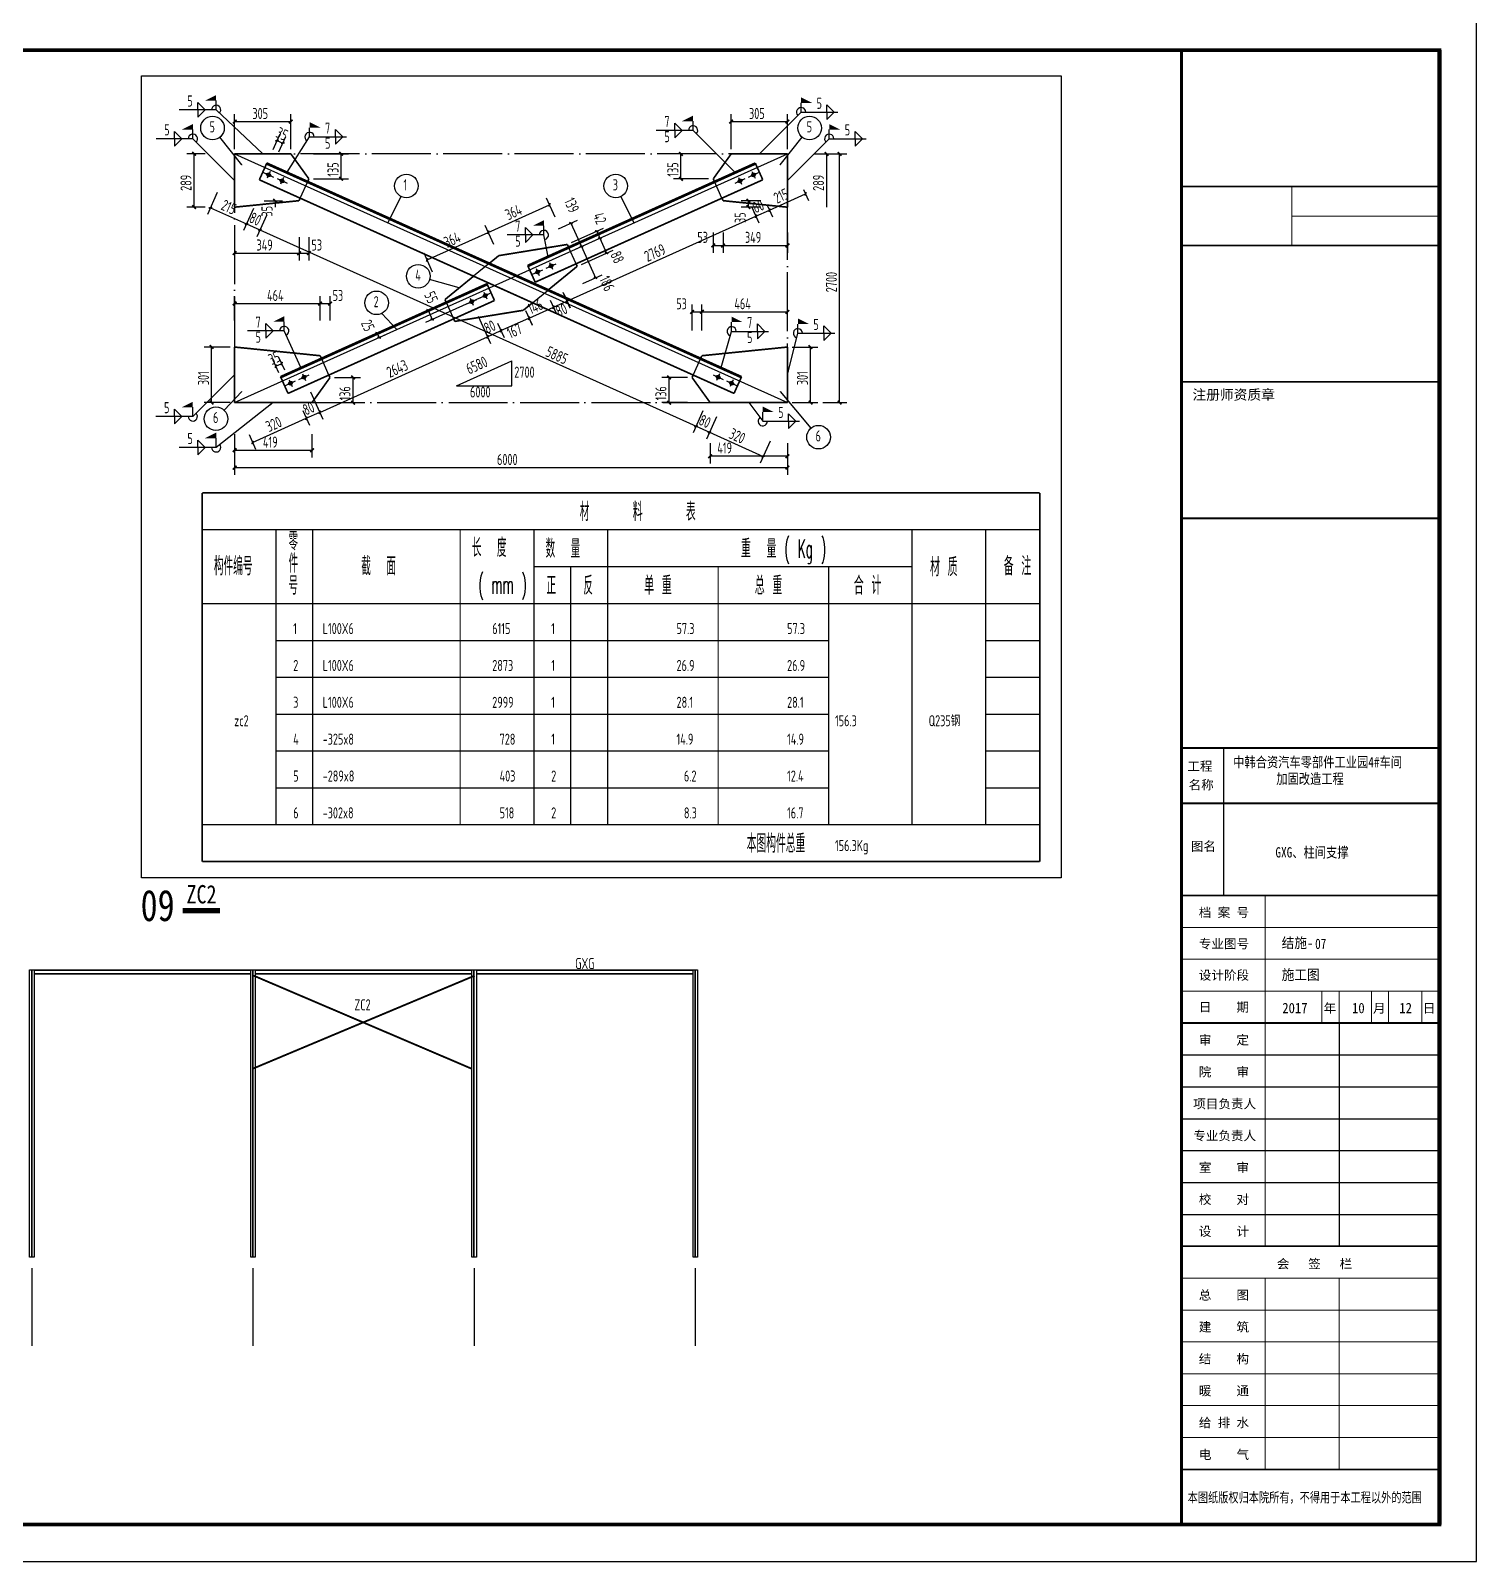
# Model space of a CAD drawing. Extents: x 10220221 to 10320221, y -710711 to -416711.
# Drawn here: x 10280995 to 10320221, y -710711 to -669181 of the extents above; entities that cross this region are included whole.
import ezdxf
from ezdxf.lldxf.tags import DXFTag

# ---------------------------------------------------------------- set-up
doc = ezdxf.new("R2010")
doc.units = 0
doc.header["$LTSCALE"] = 1000
doc.header["$MEASUREMENT"] = 0
for name, pattern in [('2', [5, 1.5, -1, 1.5, -1]), ('34', [0]), ('DOTE', [2.42, 2, -0.2, 0.02, -0.2])]:
    doc.linetypes.add(name, pattern=pattern)
doc.layers.get('0').update_dxf_attribs({"color": 2})
for name, color, linetype in [('10', 253, 'Continuous'), ('180', 253, '2'), ('25', 253, 'Continuous'), ('26', 253, 'Continuous'), ('_0', 7, 'Continuous'), ('AXIS', 3, 'Continuous'), ('C_P_XF_', 4, 'Continuous'), ('DIM_SYMB', 3, 'Continuous'), ('DOTE', 1, 'DOTE'), ('PUB_DIM', 3, 'Continuous'), ('PUB_TEXT', 7, 'Continuous'), ('PUB_TITLE', 4, 'Continuous'), ('尺寸标注', 253, 'Continuous'), ('层1004', 253, 'Continuous'), ('焊缝标注', 253, 'Continuous'), ('编号标注', 253, 'Continuous'), ('附图框', 251, 'Continuous')]:
    doc.layers.add(name, color=color, linetype=linetype)
doc.layers.add('图签', color=130, linetype='Continuous', lineweight=20)
doc.styles.add('BIANHAO', font='SIMHEI.TTF', dxfattribs={"width": 0.8})
doc.styles.add('HZ', font='txt', dxfattribs={"width": 0.7, "height": 5, "bigfont": 'STF:宋体'})
doc.styles.add('TSSD', font='tssdeng.shx', dxfattribs={"width": 0.7, "height": 300, "bigfont": 'tssdchn.shx'})
doc.styles.add('TUMING', font='SimSun.ttf', dxfattribs={"width": 0.8, "height": 500})
doc.styles.add('图签字', font='SimSun.ttf', dxfattribs={"height": 250})
tags = doc.linetypes.add('DASH', pattern=[0.35, 0.25, -0.1]).pattern_tags.tags
tags[6:7] = [DXFTag(74, 4), DXFTag(75, 0), DXFTag(340, '0'), DXFTag(46, 1.0), DXFTag(50, 0.0), DXFTag(44, 0.0), DXFTag(45, 0.0)]
tags[4:5] = [DXFTag(74, 4), DXFTag(75, 0), DXFTag(340, '0'), DXFTag(46, 1.0), DXFTag(50, 0.0), DXFTag(44, 0.0), DXFTag(45, 0.0)]

# ---------------------------------------------------------------- blocks, each defined once
blk = doc.blocks.new('$titleblk$00000195')
at = {"color": 4}
for p, q in [((-58.64, 210.65), (-58.64, 170.65)), ((-27.25, 136.05), (-27.25, 75.5)), ((-70, 127.4), (0, 127.4)), ((-70, 118.75), (0, 118.75)), ((-70, 110.1), (0, 110.1)), ((-70, 101.45), (0, 101.45)), ((-70, 92.8), (0, 92.8)), ((-70, 84.15), (0, 84.15))]:
    blk.add_line(p, q, dxfattribs=at)
at = {"color": 4, "const_width": 0.5}
blk.add_lwpolyline([(0, 310), (-70, 310)], dxfattribs=at)
at = {"layer": '图签', "color": 4}
for p, q in [((-40.03, 363), (-40.03, 347)), ((0, 355), (-40.03, 355)), ((-70, 162), (0, 162)), ((0, 153.35), (-70, 153.35)), ((-70, 144.7), (0, 144.7)), ((-52.32, 144.7), (-4.76, 144.7)), ((-47.32, 136.05), (-47.32, 144.7)), ((-31.92, 144.7), (-31.92, 136.05)), ((-27.25, 144.7), (-27.25, 136.05)), ((-18.46, 144.7), (-18.46, 136.05)), ((-13.8, 144.7), (-13.8, 136.05)), ((-4.76, 144.7), (-4.76, 136.05)), ((-4.76, 144.7), (-4.76, 136.05)), ((-47.32, 75.5), (-47.32, 136.05)), ((-4.76, 136.05), (-30.73, 136.05)), ((-27.25, 136.05), (-27.25, 75.5)), ((-70, 75.5), (0, 75.5)), ((-30.73, 75.5), (-52.32, 75.5)), ((-70, 66.85), (0, 66.85)), ((-47.32, 14.95), (-47.32, 66.85)), ((-47.32, 66.85), (-30.73, 66.85)), ((-27.25, 66.85), (-27.25, 14.95)), ((-27.25, 66.85), (-27.25, 14.95)), ((-70, 58.2), (0, 58.2)), ((-70, 49.55), (0, 49.55)), ((-70, 40.9), (0, 40.9)), ((-70, 32.25), (0, 32.25)), ((-70, 23.6), (0, 23.6)), ((-30.73, 14.95), (-47.32, 14.95))]:
    blk.add_line(p, q, dxfattribs=at)
at = {"layer": '图签'}
blk.add_line((-47.32, 136.05), (-47.32, 170.65), dxfattribs=at)
at = {"layer": '图签', "color": 4, "const_width": 0.8}
blk.add_lwpolyline([(-70, 400), (0, 400), (0, 0), (-70, 0), (-70, 400)], close=True, dxfattribs=at)
at = {"layer": '图签', "color": 4}
for points, const_width in [([(0, 0), (0, 400)], 1.2), ([(0, 363), (-70, 363)], 0.5), ([(0, 347), (-70, 347)], 0.5), ([(0, 273), (-70, 273)], 0.5), ([(0, 210.65), (-70, 210.65)], 0.5), ([(0, 195.65), (-70, 195.65)], 0.5), ([(0, 170.65), (-70, 170.65)], 0.5), ([(0, 136.05), (-70, 136.05)], 0.5), ([(-70, 75.5), (0, 75.5)], 0.5), ([(-70, 75.5), (0, 75.5)], 0.5), ([(-70, 14.95), (0, 14.95)], 0.5)]:
    blk.add_lwpolyline(points, dxfattribs=dict(at, const_width=const_width))
at = {"linetype": 'Continuous', "style": '图签字'}
for s, height, p in [('注册师资质章', 2.734, (-67.04, 305.16)), ('工程', 2.5, (-68.41, 204.48)), ('名称', 2.5, (-68.08, 199.42)), ('图名', 2.5, (-67.46, 182.77)), ('档 案 号', 2.5, (-65.31, 164.8)), ('专业图号', 2.5, (-65.31, 156.31)), ('设计阶段', 2.5, (-65.31, 147.8)), ('日    期', 2.5, (-65.31, 139.15)), ('年', 2.5, (-31.46, 138.84)), ('月', 2.5, (-18.05, 138.84)), ('日', 2.5, (-4.55, 138.84)), ('审    定', 2.5, (-65.31, 130.2)), ('院    审', 2.5, (-65.31, 121.55)), ('项目负责人', 2.5, (-66.82, 112.9)), ('专业负责人', 2.5, (-66.82, 104.25)), ('室    审', 2.5, (-65.31, 95.6)), ('校    对', 2.5, (-65.31, 86.95)), ('设    计', 2.5, (-65.31, 78.3)), ('会   签   栏', 2.5, (-44.14, 69.49)), ('总    图', 2.5, (-65.31, 61)), ('建    筑', 2.5, (-65.31, 52.35)), ('结    构', 2.5, (-65.31, 43.7)), ('暖    通', 2.5, (-65.31, 35.05)), ('给 排 水', 2.5, (-65.31, 26.4)), ('电    气', 2.5, (-65.29, 17.75))]:
    blk.add_text(s, height=height, dxfattribs=at).set_placement(p)
at = {"color": 1, "linetype": 'Continuous', "style": '图签字', "width": 0.75}
blk.add_text('本图纸版权归本院所有，不得用于本工程以外的范围', height=2.7, dxfattribs=at).set_placement((-68.33, 6.02))
at = {"layer": 'PUB_DIM', "color": 1, "linetype": 'ByBlock', "style": '图签字'}
for s, width, p in [('中韩合资汽车零部件工业园4#车间', 0.8, (-55.99, 205.44)), ('加固改造工程', 0.8, (-44.3, 200.92)), ('2017', 0.9, (-42.66, 138.73)), ('10', 0.9, (-23.74, 138.73)), ('12', 0.9, (-10.91, 138.73))]:
    blk.add_text(s, height=2.8, dxfattribs=dict(at, width=width)).set_placement(p)
at = {"layer": 'PUB_DIM', "linetype": 'ByBlock', "style": '图签字', "width": 0.9}
for s, p in [('结施-', (-42.83, 156.41)), ('施工图', (-42.83, 147.76))]:
    blk.add_text(s, height=2.8, dxfattribs=at).set_placement(p)

msp = doc.modelspace()

# ---------------------------------------------------------------- linework, layer by layer
at = {"color": 3, "linetype": 'ByBlock', "ltscale": 0.01, "const_width": 50}
for points in [[(10287029, -697342), (10293045, -694819)], [(10292967, -697347), (10287045, -694819)]]:
    msp.add_lwpolyline(points, dxfattribs=at)
at = {"layer": '10', "color": 253, "linetype": 'ByBlock'}
for p, q in [((10287316, -673033), (10287589, -673156)), ((10287494, -673003), (10287412, -673185)), ((10287681, -673197), (10287954, -673320)), ((10287858, -673167), (10287776, -673350)), ((10300107, -673320), (10300380, -673197)), ((10300202, -673167), (10300284, -673350)), ((10300471, -673156), (10300745, -673033)), ((10300567, -673003), (10300649, -673185)), ((10294616, -675791), (10294889, -675668)), ((10294711, -675638), (10294793, -675821)), ((10294980, -675627), (10295254, -675504)), ((10295076, -675474), (10295158, -675656)), ((10292827, -676596), (10293101, -676473)), ((10292923, -676443), (10293005, -676625)), ((10293192, -676431), (10293466, -676308)), ((10293288, -676279), (10293370, -676461)), ((10288276, -678644), (10288549, -678521)), ((10288371, -678491), (10288453, -678674)), ((10299512, -678521), (10299785, -678644)), ((10299690, -678491), (10299607, -678674)), ((10287911, -678808), (10288184, -678685)), ((10288006, -678655), (10288089, -678838)), ((10299876, -678685), (10300150, -678808)), ((10300054, -678655), (10299972, -678838))]:
    msp.add_line(p, q, dxfattribs=at)
at = {"layer": '10', "color": 1, "const_width": 45}
for points in [[(10287393, -673068), (10287432, -673140), (10287512, -673121), (10287473, -673049), (10287393, -673068)], [(10287758, -673232), (10287797, -673304), (10287877, -673285), (10287838, -673213), (10287758, -673232)], [(10300184, -673285), (10300264, -673304), (10300303, -673232), (10300223, -673213), (10300184, -673285)], [(10300549, -673121), (10300629, -673140), (10300667, -673068), (10300588, -673049), (10300549, -673121)], [(10294693, -675756), (10294773, -675775), (10294812, -675703), (10294732, -675684), (10294693, -675756)], [(10295058, -675592), (10295138, -675611), (10295176, -675538), (10295097, -675520), (10295058, -675592)], [(10292905, -676561), (10292985, -676580), (10293023, -676507), (10292944, -676488), (10292905, -676561)], [(10293270, -676397), (10293349, -676416), (10293388, -676343), (10293308, -676324), (10293270, -676397)], [(10288353, -678609), (10288433, -678628), (10288472, -678556), (10288392, -678537), (10288353, -678609)], [(10299589, -678556), (10299628, -678628), (10299708, -678609), (10299669, -678537), (10299589, -678556)], [(10287988, -678773), (10288068, -678792), (10288107, -678720), (10288027, -678701), (10287988, -678773)], [(10299954, -678720), (10299993, -678792), (10300073, -678773), (10300034, -678701), (10299954, -678720)]]:
    msp.add_lwpolyline(points, dxfattribs=at)
at = {"layer": '10', "const_width": 15}
for points in [[(10287460, -673094, 1), (10287445, -673094, 1), (10287460, -673094, 1)], [(10300616, -673094, 1), (10300601, -673094, 1), (10300616, -673094, 1)], [(10287825, -673258, 1), (10287810, -673258, 1), (10287825, -673258, 1)], [(10300251, -673258, 1), (10300236, -673258, 1), (10300251, -673258, 1)], [(10295125, -675565, 1), (10295110, -675565, 1), (10295125, -675565, 1)], [(10294760, -675729, 1), (10294745, -675729, 1), (10294760, -675729, 1)], [(10292972, -676534, 1), (10292957, -676534, 1), (10292972, -676534, 1)], [(10293336, -676370, 1), (10293321, -676370, 1), (10293336, -676370, 1)], [(10288420, -678582, 1), (10288405, -678582, 1), (10288420, -678582, 1)], [(10299656, -678582, 1), (10299641, -678582, 1), (10299656, -678582, 1)], [(10288055, -678747, 1), (10288040, -678747, 1), (10288055, -678747, 1)], [(10300021, -678747, 1), (10300006, -678747, 1), (10300021, -678747, 1)]]:
    msp.add_lwpolyline(points, format="xyb", close=True, dxfattribs=at)
at = {"layer": '180', "color": 253, "linetype": 'ByBlock'}
for p, q in [((10286530, -672524), (10301530, -679274)), ((10286530, -679274), (10301530, -672524)), ((10292548, -678817), (10294048, -678142)), ((10294048, -678817), (10294048, -678142)), ((10292548, -678817), (10294048, -678817))]:
    msp.add_line(p, q, dxfattribs=at)
at = {"layer": '180', "color": 2, "linetype": 'ByBlock'}
for p, q in [((10288309, -673726), (10288514, -673270)), ((10299752, -673726), (10299547, -673270)), ((10295793, -675508), (10295588, -675052)), ((10293447, -675490), (10293014, -675843)), ((10294614, -676564), (10295047, -676210)), ((10292268, -676546), (10292473, -677002)), ((10289088, -678525), (10288883, -678069)), ((10298972, -678525), (10299178, -678069))]:
    msp.add_line(p, q, dxfattribs=at)
at = {"layer": '180', "color": 2, "const_width": 45}
for points in [[(10288056, -672524), (10286530, -672524)], [(10286530, -672524), (10286530, -673971)], [(10287406, -672772), (10287201, -673228)], [(10287394, -672799), (10300273, -678595)], [(10288545, -673202), (10288056, -672524)], [(10294492, -675578), (10300667, -672799)], [(10299516, -673202), (10300004, -672524)], [(10300004, -672524), (10301530, -672524)], [(10300860, -673228), (10300655, -672772)], [(10301530, -672524), (10301530, -673971)], [(10288514, -673270), (10288545, -673202)], [(10299547, -673270), (10299516, -673202)], [(10286530, -673971), (10288278, -673795)], [(10288278, -673795), (10288309, -673726)], [(10299783, -673795), (10299752, -673726)], [(10301530, -673971), (10299783, -673795)], [(10293697, -675286), (10293447, -675490)], [(10295557, -674983), (10293697, -675286)], [(10295588, -675052), (10295557, -674983)], [(10294480, -675550), (10294685, -676006)], [(10295047, -676210), (10295824, -675576)], [(10295824, -675576), (10295793, -675508)], [(10287787, -678595), (10293388, -676075)], [(10293014, -675843), (10292237, -676478)], [(10293581, -676503), (10293376, -676047)], [(10292237, -676478), (10292268, -676546)], [(10292503, -677070), (10294364, -676768)], [(10294364, -676768), (10294614, -676564)], [(10292473, -677002), (10292503, -677070)], [(10286530, -677766), (10286530, -679274)], [(10288852, -678001), (10286530, -677766)], [(10299208, -678001), (10301530, -677766)], [(10301530, -677766), (10301530, -679274)], [(10288883, -678069), (10288852, -678001)], [(10299178, -678069), (10299208, -678001)], [(10287775, -678568), (10287980, -679024)], [(10288629, -679274), (10289119, -678593)], [(10289119, -678593), (10289088, -678525)], [(10298942, -678593), (10298972, -678525)], [(10299432, -679274), (10298942, -678593)], [(10300080, -679024), (10300286, -678568)], [(10286530, -679274), (10288629, -679274)], [(10301530, -679274), (10299432, -679274)]]:
    msp.add_lwpolyline(points, dxfattribs=at)
at = {"layer": '180', "color": 2, "linetype": '34', "const_width": 45}
for points in [[(10300286, -678568), (10287406, -672772)], [(10300655, -672772), (10294480, -675550)], [(10287201, -673228), (10300080, -679024)], [(10294685, -676006), (10300860, -673228)], [(10293376, -676047), (10287775, -678568)], [(10287980, -679024), (10293581, -676503)]]:
    msp.add_lwpolyline(points, dxfattribs=at)
at = {"layer": '25', "color": 253, "linetype": 'ByBlock'}
for p, q in [((10287650, -684724), (10302650, -684724)), ((10306906, -684724), (10308373, -684724)), ((10287650, -685724), (10302650, -685724)), ((10306906, -685724), (10308373, -685724)), ((10287650, -686724), (10302650, -686724)), ((10306906, -686724), (10308373, -686724)), ((10287650, -687724), (10302650, -687724)), ((10306906, -687724), (10308373, -687724)), ((10287650, -688724), (10302650, -688724)), ((10306906, -688724), (10308373, -688724)), ((10287650, -689724), (10302650, -689724)), ((10306906, -689724), (10308373, -689724))]:
    msp.add_line(p, q, dxfattribs=at)
at = {"layer": '25'}
for points, const_width in [([(10285650, -681724), (10308373, -681724)], 45), ([(10285650, -691724), (10285650, -681724)], 45), ([(10308373, -691724), (10308373, -681724)], 45), ([(10285650, -682724), (10308373, -682724)], 35), ([(10287650, -690724), (10287650, -682724)], 35), ([(10288650, -690724), (10288650, -682724)], 35), ([(10292650, -690724), (10292650, -682724)], 35), ([(10294650, -690724), (10294650, -682724)], 35), ([(10296650, -690724), (10296650, -682724)], 35), ([(10304906, -690724), (10304906, -682724)], 35), ([(10306906, -690724), (10306906, -682724)], 35), ([(10294650, -683724), (10304906, -683724)], 35), ([(10295650, -690724), (10295650, -683724)], 35), ([(10299650, -690724), (10299650, -683724)], 35), ([(10302650, -690724), (10302650, -683724)], 35), ([(10285650, -684724), (10308373, -684724)], 35), ([(10285650, -690724), (10308373, -690724)], 35), ([(10285650, -691724), (10308373, -691724)], 45)]:
    msp.add_lwpolyline(points, dxfattribs=dict(at, const_width=const_width))
at = {"layer": '_0', "linetype": 'ByBlock', "ltscale": 0.01}
for points in [[(10280967, -694659), (10281092, -694659), (10281092, -702459), (10280967, -702459)], [(10292967, -694659), (10293092, -694659), (10293092, -702459), (10292967, -702459)], [(10298967, -694659), (10299092, -694659), (10299092, -702459), (10298967, -702459)]]:
    msp.add_lwpolyline(points, close=True, dxfattribs=at)
msp.add_lwpolyline([(10287092, -694659), (10287092, -702459), (10286967, -702459), (10286967, -694659)], dxfattribs=at)
at = {"layer": 'AXIS', "linetype": 'ByBlock'}
for p, q in [((10281029, -702759), (10281029, -704859)), ((10287029, -702759), (10287029, -704859)), ((10293029, -702759), (10293029, -704859)), ((10299029, -702759), (10299029, -704859))]:
    msp.add_line(p, q, dxfattribs=at)
at = {"layer": 'C_P_XF_', "ltscale": 0.5}
for p, q in [((10281092, -694659), (10286967, -694659)), ((10281092, -694773), (10286967, -694773)), ((10286967, -694659), (10287092, -694659)), ((10287092, -694659), (10298967, -694659)), ((10287092, -694773), (10292967, -694773)), ((10293092, -694773), (10298967, -694773))]:
    msp.add_line(p, q, dxfattribs=at)
at = {"layer": 'C_P_XF_', "linetype": 'DASH', "ltscale": 0.5}
for p, q in [((10281092, -694670), (10286967, -694670)), ((10281092, -694762), (10286967, -694762)), ((10287092, -694670), (10292967, -694670)), ((10287092, -694762), (10292967, -694762)), ((10293092, -694670), (10298967, -694670)), ((10293092, -694762), (10298967, -694762))]:
    msp.add_line(p, q, dxfattribs=at)
at = {"layer": 'DIM_SYMB', "color": 3, "const_width": 143}
msp.add_lwpolyline([(10285122, -693060), (10286138, -693060)], dxfattribs=at)
at = {"layer": 'DOTE', "ltscale": 0.8}
for p, q in [((10301530, -672524), (10286530, -672524)), ((10286530, -672524), (10286530, -679274)), ((10301530, -679274), (10301530, -672524)), ((10286530, -679274), (10301530, -679274))]:
    msp.add_line(p, q, dxfattribs=at)
at = {"layer": 'PUB_TITLE'}
msp.add_lwpolyline([(10220221, -710711), (10320221, -710711), (10320221, -668711), (10220221, -668711)], close=True, dxfattribs=at)
at = {"layer": 'PUB_TITLE', "const_width": 100}
msp.add_lwpolyline([(10222721, -709711), (10319221, -709711), (10319221, -669711), (10222721, -669711)], close=True, dxfattribs=at)
at = {"layer": '尺寸标注', "color": 253, "linetype": 'ByBlock'}
for p, q in [((10286530, -672399), (10286530, -671449)), ((10288056, -672399), (10288056, -671449)), ((10300004, -672399), (10300004, -671449)), ((10301530, -672399), (10301530, -671449)), ((10287572, -672402), (10287762, -671980)), ((10287732, -672474), (10287922, -672052)), ((10285729, -672524), (10285231, -672524)), ((10288670, -672524), (10289620, -672524)), ((10299391, -672524), (10298441, -672524)), ((10302253, -672524), (10302791, -672524)), ((10302490, -672524), (10303142, -672524)), ((10286060, -673570), (10285791, -674167)), ((10288670, -673202), (10289620, -673202)), ((10299391, -673202), (10298441, -673202)), ((10301966, -673492), (10302101, -673792)), ((10285729, -673971), (10285231, -673971)), ((10287040, -674011), (10286771, -674608)), ((10287332, -673795), (10287829, -673795)), ((10295223, -674240), (10294991, -673725)), ((10300808, -673795), (10300270, -673795)), ((10300808, -673971), (10300270, -673971)), ((10300565, -673973), (10300756, -674397)), ((10300986, -673934), (10301121, -674233)), ((10287405, -674175), (10287136, -674773)), ((10295314, -674558), (10295837, -674322)), ((10300621, -674098), (10300756, -674397)), ((10286530, -674783), (10286530, -675418)), ((10288278, -674783), (10288278, -675418)), ((10288545, -674783), (10288545, -675418)), ((10293562, -674987), (10293331, -674472)), ((10295671, -674932), (10296538, -674542)), ((10295757, -675122), (10296623, -674732)), ((10295757, -675122), (10296623, -674732)), ((10299516, -674661), (10299516, -675210)), ((10299783, -674661), (10299783, -675210)), ((10301530, -674661), (10301530, -675210)), ((10291902, -675734), (10291670, -675219)), ((10295600, -675193), (10296123, -674957)), ((10295938, -675525), (10296804, -675135)), ((10295981, -676040), (10296504, -675805)), ((10286530, -677043), (10286530, -676386)), ((10288852, -677043), (10288852, -676386)), ((10289119, -677043), (10289119, -676386)), ((10293148, -676150), (10291597, -676848)), ((10293260, -676401), (10291710, -677098)), ((10295095, -676490), (10295265, -676869)), ((10295439, -676280), (10295629, -676703)), ((10295460, -676326), (10295630, -676705)), ((10293142, -676930), (10293476, -677672)), ((10294423, -676773), (10294599, -677162)), ((10294431, -676789), (10294601, -677168)), ((10298942, -677320), (10298942, -676611)), ((10299208, -677320), (10299208, -676611)), ((10301530, -677320), (10301530, -676611)), ((10289713, -677696), (10290579, -677306)), ((10293299, -677279), (10293474, -677668)), ((10293664, -677114), (10293839, -677504)), ((10286405, -677766), (10285705, -677766)), ((10289768, -677817), (10290634, -677427)), ((10301655, -677766), (10302355, -677766)), ((10287730, -678467), (10287566, -678103)), ((10287890, -678395), (10287725, -678031)), ((10289244, -678593), (10289944, -678593)), ((10298817, -678593), (10298117, -678593)), ((10288590, -678978), (10288924, -679720)), ((10286405, -679274), (10285705, -679274)), ((10288744, -679320), (10288923, -679718)), ((10289244, -679274), (10289944, -679274)), ((10298817, -679274), (10298117, -679274)), ((10301655, -679274), (10302355, -679274)), ((10302490, -679274), (10303142, -679274)), ((10288380, -679484), (10288558, -679882)), ((10299236, -679499), (10298967, -680097)), ((10299601, -679663), (10299332, -680261)), ((10286530, -680126), (10286530, -680765)), ((10286921, -680141), (10287099, -680538)), ((10288629, -680126), (10288629, -680765)), ((10286530, -680424), (10286530, -681237)), ((10299432, -680369), (10299432, -680927)), ((10301060, -680320), (10300791, -680917)), ((10301530, -680369), (10301530, -680927)), ((10301530, -680424), (10301530, -681237))]:
    msp.add_line(p, q, dxfattribs=at)
at = {"layer": '尺寸标注'}
for p, q in [((10286530, -671649), (10288056, -671649)), ((10300004, -671649), (10301530, -671649)), ((10287680, -672162), (10287840, -672234)), ((10285431, -673971), (10285431, -672524)), ((10289420, -673202), (10289420, -672524)), ((10298641, -673202), (10298641, -672524)), ((10302591, -672524), (10302591, -673971)), ((10302942, -679274), (10302942, -672524)), ((10301039, -674051), (10302019, -673610)), ((10285873, -673985), (10286853, -674426)), ((10287629, -673795), (10287629, -673971)), ((10293413, -674654), (10295073, -673907)), ((10300470, -673971), (10300470, -673795)), ((10286853, -674426), (10287218, -674590)), ((10295547, -676521), (10300673, -674214)), ((10295655, -674404), (10295941, -675039)), ((10300674, -674215), (10301039, -674051)), ((10287218, -674590), (10299049, -679914)), ((10291752, -675401), (10293413, -674654)), ((10296355, -674624), (10296441, -674814)), ((10296441, -674814), (10296622, -675217)), ((10286530, -675218), (10288278, -675218)), ((10288278, -675218), (10288545, -675218)), ((10295941, -675039), (10296322, -675887)), ((10299516, -675010), (10299783, -675010)), ((10299783, -675010), (10301530, -675010)), ((10295183, -676687), (10295548, -676522)), ((10286530, -676586), (10288852, -676586)), ((10288852, -676586), (10289119, -676586)), ((10291780, -676765), (10291893, -677016)), ((10294519, -676985), (10295183, -676687)), ((10298942, -676811), (10299208, -676811)), ((10299208, -676811), (10301530, -676811)), ((10293392, -677485), (10293757, -677321)), ((10293757, -677321), (10294517, -676979)), ((10285905, -679274), (10285905, -677766)), ((10288842, -679538), (10293394, -677489)), ((10290397, -677388), (10290452, -677510)), ((10302155, -679274), (10302155, -677766)), ((10287648, -678285), (10287808, -678213)), ((10289744, -679274), (10289744, -678593)), ((10298317, -679274), (10298317, -678593)), ((10287017, -680356), (10288476, -679699)), ((10288476, -679699), (10288841, -679535)), ((10299049, -679914), (10299414, -680078)), ((10299414, -680078), (10300873, -680735)), ((10286530, -680565), (10288629, -680565)), ((10286530, -681037), (10301530, -681037)), ((10301530, -680727), (10299432, -680727))]:
    msp.add_line(p, q, dxfattribs=at)
at = {"layer": '尺寸标注', "const_width": 45}
for points in [[(10286480, -671699), (10286580, -671599)], [(10288006, -671699), (10288106, -671599)], [(10299954, -671699), (10300054, -671599)], [(10301480, -671699), (10301580, -671599)], [(10287727, -672145), (10287633, -672180)], [(10287886, -672216), (10287793, -672252)], [(10285381, -672474), (10285481, -672574)], [(10289370, -672474), (10289470, -672574)], [(10298591, -672474), (10298691, -672574)], [(10302541, -672474), (10302641, -672574)], [(10302892, -672474), (10302992, -672574)], [(10289370, -673152), (10289470, -673252)], [(10298591, -673152), (10298691, -673252)], [(10302037, -673563), (10302001, -673656)], [(10285381, -673921), (10285481, -674021)], [(10285920, -673967), (10285826, -674003)], [(10287579, -673745), (10287679, -673845)], [(10295091, -673860), (10295055, -673954)], [(10300420, -673745), (10300520, -673845)], [(10300420, -673921), (10300520, -674021)], [(10301056, -674004), (10301021, -674097)], [(10286900, -674408), (10286807, -674444)], [(10295702, -674422), (10295608, -674387)], [(10300691, -674167), (10300656, -674261)], [(10300691, -674168), (10300656, -674262)], [(10287265, -674572), (10287171, -674608)], [(10293430, -674607), (10293395, -674701)], [(10296402, -674642), (10296308, -674607)], [(10296488, -674832), (10296394, -674797)], [(10296488, -674832), (10296394, -674797)], [(10286480, -675268), (10286580, -675168)], [(10288228, -675268), (10288328, -675168)], [(10288495, -675268), (10288595, -675168)], [(10295987, -675057), (10295894, -675022)], [(10296669, -675235), (10296575, -675199)], [(10299466, -675060), (10299566, -674960)], [(10299733, -675060), (10299833, -674960)], [(10301480, -675060), (10301580, -674960)], [(10291770, -675355), (10291735, -675448)], [(10296369, -675905), (10296275, -675869)], [(10286480, -676636), (10286580, -676536)], [(10288802, -676636), (10288902, -676536)], [(10289069, -676636), (10289169, -676536)], [(10295565, -676474), (10295530, -676568)], [(10295566, -676476), (10295530, -676569)], [(10291826, -676783), (10291733, -676748)], [(10294534, -676933), (10294499, -677026)], [(10294537, -676939), (10294501, -677032)], [(10295201, -676640), (10295165, -676733)], [(10298892, -676861), (10298992, -676761)], [(10299158, -676861), (10299258, -676761)], [(10301480, -676861), (10301580, -676761)], [(10290444, -677406), (10290350, -677370)], [(10291939, -677034), (10291846, -676999)], [(10293775, -677275), (10293739, -677368)], [(10285855, -677716), (10285955, -677816)], [(10290498, -677527), (10290405, -677492)], [(10293410, -677439), (10293374, -677532)], [(10293412, -677443), (10293376, -677536)], [(10302105, -677716), (10302205, -677816)], [(10287825, -678167), (10287790, -678260)], [(10287666, -678238), (10287630, -678332)], [(10289694, -678543), (10289794, -678643)], [(10298267, -678543), (10298367, -678643)], [(10285855, -679224), (10285955, -679324)], [(10289694, -679224), (10289794, -679324)], [(10298267, -679224), (10298367, -679324)], [(10302105, -679224), (10302205, -679324)], [(10302892, -679224), (10302992, -679324)], [(10288494, -679653), (10288459, -679746)], [(10288859, -679489), (10288823, -679582)], [(10288860, -679491), (10288824, -679584)], [(10299096, -679896), (10299002, -679932)], [(10299461, -680061), (10299367, -680096)], [(10286480, -680615), (10286580, -680515)], [(10287035, -680309), (10287000, -680403)], [(10288579, -680615), (10288679, -680515)], [(10299382, -680777), (10299482, -680677)], [(10301480, -680777), (10301580, -680677)], [(10286480, -681087), (10286580, -680987)], [(10300920, -680717), (10300826, -680753)], [(10301480, -681087), (10301580, -680987)]]:
    msp.add_lwpolyline(points, dxfattribs=at)
at = {"layer": '层1004', "linetype": 'DASH', "ltscale": 2}
for p, q in [((10281024, -702459), (10281024, -694659)), ((10281034, -702459), (10281034, -694659)), ((10287024, -702459), (10287024, -694659)), ((10287034, -702459), (10287034, -694659)), ((10293024, -702459), (10293024, -694659)), ((10293034, -702459), (10293034, -694659)), ((10299024, -702459), (10299024, -694659)), ((10299034, -702459), (10299034, -694659))]:
    msp.add_line(p, q, dxfattribs=at)
at = {"layer": '焊缝标注', "color": 253, "linetype": 'ByBlock'}
for p, q in [((10286028, -671331), (10286028, -671081)), ((10286028, -671331), (10285028, -671331)), ((10285728, -671331), (10285528, -671131)), ((10285528, -671331), (10285528, -671131)), ((10285728, -671331), (10285528, -671531)), ((10285528, -671331), (10285528, -671531)), ((10301900, -671393), (10301900, -671143)), ((10301900, -671393), (10302900, -671393)), ((10302600, -671193), (10302800, -671393)), ((10302600, -671393), (10302600, -671193)), ((10302600, -671593), (10302800, -671393)), ((10302600, -671393), (10302600, -671593)), ((10285100, -672114), (10284900, -671914)), ((10284900, -672114), (10284900, -671914)), ((10285400, -672114), (10285400, -671864)), ((10288563, -672065), (10288563, -671815)), ((10289263, -671865), (10289463, -672065)), ((10289263, -672065), (10289263, -671865)), ((10298970, -671888), (10297970, -671888)), ((10298670, -671888), (10298470, -671688)), ((10298470, -671888), (10298470, -671688)), ((10298670, -671888), (10298470, -672088)), ((10298470, -671888), (10298470, -672088)), ((10298970, -671888), (10298970, -671638)), ((10302663, -672116), (10302663, -671866)), ((10303363, -671916), (10303563, -672116)), ((10303363, -672116), (10303363, -671916)), ((10285400, -672114), (10284400, -672114)), ((10285100, -672114), (10284900, -672314)), ((10284900, -672114), (10284900, -672314)), ((10288563, -672065), (10289563, -672065)), ((10289263, -672265), (10289463, -672065)), ((10289263, -672065), (10289263, -672265)), ((10302663, -672116), (10303663, -672116)), ((10303363, -672316), (10303563, -672116)), ((10303363, -672116), (10303363, -672316)), ((10294922, -674725), (10293922, -674725)), ((10294622, -674725), (10294422, -674525)), ((10294422, -674725), (10294422, -674525)), ((10294622, -674725), (10294422, -674925)), ((10294422, -674725), (10294422, -674925)), ((10294922, -674725), (10294922, -674475)), ((10287877, -677328), (10286877, -677328)), ((10287577, -677328), (10287377, -677128)), ((10287377, -677328), (10287377, -677128)), ((10287577, -677328), (10287377, -677528)), ((10287377, -677328), (10287377, -677528)), ((10287877, -677328), (10287877, -677078)), ((10300014, -677340), (10300014, -677090)), ((10300014, -677340), (10301014, -677340)), ((10300714, -677140), (10300914, -677340)), ((10300714, -677340), (10300714, -677140)), ((10300714, -677540), (10300914, -677340)), ((10300714, -677340), (10300714, -677540)), ((10301813, -677392), (10301813, -677142)), ((10302513, -677192), (10302713, -677392)), ((10302513, -677392), (10302513, -677192)), ((10301813, -677392), (10302813, -677392)), ((10302513, -677592), (10302713, -677392)), ((10302513, -677392), (10302513, -677592)), ((10285396, -679650), (10285396, -679400)), ((10285396, -679650), (10284396, -679650)), ((10285096, -679650), (10284896, -679450)), ((10284896, -679650), (10284896, -679450)), ((10285096, -679650), (10284896, -679850)), ((10284896, -679650), (10284896, -679850)), ((10300857, -679779), (10300857, -679529)), ((10300857, -679779), (10301857, -679779)), ((10301557, -679579), (10301757, -679779)), ((10301557, -679779), (10301557, -679579)), ((10301557, -679979), (10301757, -679779)), ((10301557, -679779), (10301557, -679979)), ((10286030, -680488), (10286030, -680238)), ((10286030, -680488), (10285030, -680488)), ((10285730, -680488), (10285530, -680288)), ((10285530, -680488), (10285530, -680288)), ((10285730, -680488), (10285530, -680688)), ((10285530, -680488), (10285530, -680688))]:
    msp.add_line(p, q, dxfattribs=at)
at = {"layer": '焊缝标注'}
for p, q in [((10287293, -672524), (10286028, -671331)), ((10300767, -672524), (10301900, -671393)), ((10300101, -673021), (10298970, -671888)), ((10286530, -673248), (10285400, -672114)), ((10287960, -673021), (10288563, -672065)), ((10301530, -673248), (10302663, -672116)), ((10295040, -675315), (10294922, -674725)), ((10288329, -678318), (10287877, -677328)), ((10299732, -678318), (10300014, -677340)), ((10301530, -678520), (10301813, -677392)), ((10286530, -678520), (10285396, -679650)), ((10287579, -679274), (10286030, -680488)), ((10300481, -679274), (10300857, -679779))]:
    msp.add_line(p, q, dxfattribs=at)
for centre, start, end in [((10286028, -671331), 316.6842, 180), ((10301900, -671393), 0, 224.9772), ((10288563, -672065), 0, 237.776), ((10298970, -671888), 314.9315, 180), ((10285400, -672114), 314.9315, 180), ((10302663, -672116), 0, 224.9772), ((10294922, -674725), 281.3482, 180), ((10287877, -677328), 294.5228, 180), ((10300014, -677340), 0, 253.9192), ((10301813, -677392), 0, 255.9144), ((10285396, -679650), 180, 44.8859), ((10300857, -679779), 126.651, 0), ((10286030, -680488), 180, 38.0877)]:
    msp.add_arc(centre, 125, start, end, dxfattribs=at)
for points in [[(10286028, -671081), (10285728, -671081), (10286028, -670931)], [(10301900, -671143), (10302200, -671143), (10301900, -670993)], [(10298970, -671638), (10298670, -671638), (10298970, -671488)], [(10285400, -671864), (10285100, -671864), (10285400, -671714)], [(10288563, -671815), (10288863, -671815), (10288563, -671665)], [(10302663, -671866), (10302963, -671866), (10302663, -671716)], [(10287293, -672524), (10287231, -672445), (10287210, -672466)], [(10300767, -672524), (10300849, -672464), (10300828, -672443)], [(10286530, -673248), (10286470, -673166), (10286449, -673187)], [(10287960, -673021), (10288026, -672944), (10288001, -672928)], [(10300101, -673021), (10300041, -672940), (10300020, -672961)], [(10301530, -673248), (10301612, -673188), (10301591, -673166)], [(10294922, -674475), (10294622, -674475), (10294922, -674325)], [(10295040, -675315), (10295035, -675214), (10295006, -675220)], [(10287877, -677078), (10287577, -677078), (10287877, -676928)], [(10300014, -677090), (10300314, -677090), (10300014, -676940)], [(10301813, -677142), (10302113, -677142), (10301813, -676992)], [(10286530, -678520), (10286449, -678580), (10286470, -678601)], [(10288329, -678318), (10288301, -678221), (10288274, -678234)], [(10299732, -678318), (10299774, -678226), (10299745, -678218)], [(10301530, -678520), (10301569, -678427), (10301540, -678419)], [(10285396, -679400), (10285096, -679400), (10285396, -679250)], [(10287579, -679274), (10287492, -679324), (10287510, -679348)], [(10300481, -679274), (10300529, -679363), (10300553, -679345)], [(10300857, -679529), (10301157, -679529), (10300857, -679379)], [(10286030, -680238), (10285730, -680238), (10286030, -680088)]]:
    msp.add_solid(points, dxfattribs=at)
at = {"layer": '编号标注', "color": 253, "linetype": 'ByBlock'}
for p, q in [((10286730, -672824), (10286130, -672074)), ((10301330, -672824), (10301930, -672074)), ((10290691, -674396), (10291048, -673682)), ((10297370, -674396), (10297013, -673682)), ((10292625, -676160), (10291820, -675932)), ((10290930, -677294), (10290526, -676853)), ((10286730, -678974), (10286245, -679480)), ((10301330, -678974), (10302167, -679966))]:
    msp.add_line(p, q, dxfattribs=at)
at = {"layer": '编号标注', "const_width": 10}
for points in [[(10286735, -672824, 1), (10286725, -672824, 1), (10286735, -672824, 1)], [(10301335, -672824, 1), (10301325, -672824, 1), (10301335, -672824, 1)], [(10290696, -674396, 1), (10290686, -674396, 1), (10290696, -674396, 1)], [(10297375, -674396, 1), (10297365, -674396, 1), (10297375, -674396, 1)], [(10292630, -676160, 1), (10292620, -676160, 1), (10292630, -676160, 1)], [(10290935, -677294, 1), (10290925, -677294, 1), (10290935, -677294, 1)], [(10286735, -678974, 1), (10286725, -678974, 1), (10286735, -678974, 1)], [(10301335, -678974, 1), (10301325, -678974, 1), (10301335, -678974, 1)]]:
    msp.add_lwpolyline(points, format="xyb", close=True, dxfattribs=at)
at = {"layer": '编号标注'}
for centre in [(10285930, -671824), (10302130, -671824), (10291191, -673396), (10296870, -673396), (10291512, -675845), (10290382, -676567), (10286024, -679711), (10302373, -680211)]:
    msp.add_circle(centre, 320, dxfattribs=at)
at = {"layer": '附图框'}
msp.add_lwpolyline([(10284001, -670411), (10308955, -670411), (10308955, -692168), (10284001, -692168)], close=True, dxfattribs=at)

# ---------------------------------------------------------------- block references
at = {"layer": 'PUB_TITLE', "color": 1, "xscale": 100, "yscale": 100, "zscale": 100}
msp.add_blockref('$titleblk$00000195', (10319221, -709711), dxfattribs=at)

# ---------------------------------------------------------------- texts
at = {"linetype": 'ByBlock', "ltscale": 0.01, "style": 'TSSD', "width": 0.7}
for s, p in [('GXG', (10295773, -694641)), ('ZC2', (10289782, -695761))]:
    msp.add_text(s, height=300, dxfattribs=at).set_placement(p)
at = {"layer": '180', "style": 'TSSD', "width": 0.7}
msp.add_text('6580', height=300, rotation=24.2276, dxfattribs=at).set_placement((10292897, -678514))
for s, p in [('2700', (10294118, -678597)), ('6000', (10292918, -679134))]:
    msp.add_text(s, height=300, dxfattribs=at).set_placement(p)
at = {"layer": '26'}
for s, height, style, width, p in [('材     料     表', 500, 'HZ', 0.484497, (10295893, -682484)), ('零', 500, 'HZ', 0.430664, (10287993, -683284)), ('长  度', 500, 'HZ', 0.47168, (10292968, -683459)), ('数  量', 500, 'HZ', 0.47168, (10294968, -683484)), ('重  量 ( Kg )', 500, 'HZ', 0.482722, (10300268, -683484)), ('构件编号', 500, 'HZ', 0.476807, (10285968, -683959)), ('件', 500, 'HZ', 0.430664, (10287993, -683884)), ('截  面', 500, 'HZ', 0.47168, (10289968, -683959)), ('材 质', 500, 'HZ', 0.467578, (10305398, -683984)), ('备 注', 500, 'HZ', 0.467578, (10307398, -683959)), ('号', 500, 'HZ', 0.430664, (10287993, -684484)), ('( mm )', 500, 'HZ', 0.47168, (10293143, -684459)), ('正', 500, 'HZ', 0.430664, (10294993, -684484)), ('反', 500, 'HZ', 0.430664, (10295993, -684484)), ('单 重', 500, 'HZ', 0.467578, (10297643, -684484)), ('总 重', 500, 'HZ', 0.467578, (10300643, -684484)), ('合 计', 500, 'HZ', 0.467578, (10303330, -684484)), ('1', 300, 'TSSD', 0.7, (10288120, -685554)), ('L100X6', 300, 'TSSD', 0.7, (10288920, -685554)), ('6115', 300, 'TSSD', 0.7, (10293520, -685554)), ('1', 300, 'TSSD', 0.7, (10295120, -685554)), ('57.3', 300, 'TSSD', 0.7, (10298520, -685554)), ('57.3', 300, 'TSSD', 0.7, (10301520, -685554)), ('2', 300, 'TSSD', 0.7, (10288120, -686554)), ('L100X6', 300, 'TSSD', 0.7, (10288920, -686554)), ('2873', 300, 'TSSD', 0.7, (10293520, -686554)), ('1', 300, 'TSSD', 0.7, (10295120, -686554)), ('26.9', 300, 'TSSD', 0.7, (10298520, -686554)), ('26.9', 300, 'TSSD', 0.7, (10301520, -686554)), ('3', 300, 'TSSD', 0.7, (10288120, -687554)), ('L100X6', 300, 'TSSD', 0.7, (10288920, -687554)), ('2999', 300, 'TSSD', 0.7, (10293520, -687554)), ('1', 300, 'TSSD', 0.7, (10295120, -687554)), ('28.1', 300, 'TSSD', 0.7, (10298520, -687554)), ('28.1', 300, 'TSSD', 0.7, (10301520, -687554)), ('Q235钢', 300, 'TSSD', 0.7, (10305361, -688054)), ('zc2', 300, 'TSSD', 0.7, (10286520, -688054)), ('156.3', 300, 'TSSD', 0.7, (10302820, -688054)), ('4', 300, 'TSSD', 0.7, (10288120, -688554)), ('-325x8 ', 300, 'TSSD', 0.7, (10288920, -688554)), ('728', 300, 'TSSD', 0.7, (10293720, -688554)), ('1', 300, 'TSSD', 0.7, (10295120, -688554)), ('14.9', 300, 'TSSD', 0.7, (10298520, -688554)), ('14.9', 300, 'TSSD', 0.7, (10301520, -688554)), ('5', 300, 'TSSD', 0.7, (10288120, -689554)), ('-289x8 ', 300, 'TSSD', 0.7, (10288920, -689554)), ('403', 300, 'TSSD', 0.7, (10293720, -689554)), ('2', 300, 'TSSD', 0.7, (10295120, -689554)), ('6.2', 300, 'TSSD', 0.7, (10298720, -689554)), ('12.4', 300, 'TSSD', 0.7, (10301520, -689554)), ('6', 300, 'TSSD', 0.7, (10288120, -690554)), ('-302x8 ', 300, 'TSSD', 0.7, (10288920, -690554)), ('518', 300, 'TSSD', 0.7, (10293720, -690554)), ('2', 300, 'TSSD', 0.7, (10295120, -690554)), ('8.3', 300, 'TSSD', 0.7, (10298720, -690554)), ('16.7', 300, 'TSSD', 0.7, (10301520, -690554)), ('本图构件总重', 500, 'HZ', 0.481934, (10300424, -691484)), ('156.3Kg', 300, 'TSSD', 0.7, (10302820, -691441))]:
    msp.add_text(s, height=height, dxfattribs=dict(at, style=style, width=width)).set_placement(p)
at = {"layer": 'DIM_SYMB', "color": 7, "style": 'TUMING', "width": 0.8}
msp.add_text('ZC2', height=499.4, dxfattribs=at).set_placement((10285224, -692862))
at = {"layer": 'PUB_DIM', "color": 1, "linetype": 'ByBlock', "style": '图签字', "width": 0.8}
for s, p in [('GXG、柱间支撑', (10314769, -691614)), ('07', (10315846, -694096))]:
    msp.add_text(s, height=280, dxfattribs=at).set_placement(p)
at = {"layer": 'PUB_TEXT', "style": 'BIANHAO', "width": 0.8}
msp.add_text('09', height=848.9, dxfattribs=at).set_placement((10283980, -693339))
at = {"layer": '尺寸标注', "style": 'TSSD', "width": 0.7}
for s, p in [('305', (10287013, -671579)), ('305', (10300487, -671579)), ('349', (10287124, -675148)), ('53', (10288615, -675148)), ('53', (10299086, -674940)), ('349', (10300377, -674940)), ('464', (10287411, -676516)), ('53', (10289189, -676516)), ('53', (10298512, -676741)), ('464', (10300089, -676741)), ('419', (10287299, -680495)), ('6000', (10293650, -680967)), ('419', (10299626, -680654))]:
    msp.add_text(s, height=300, dxfattribs=at).set_placement(p)
for s, rotation, p in [('35', 335.7719, (10287624, -672060)), ('135', 90, (10289350, -673143)), ('135', 90, (10298571, -673143)), ('289', 90, (10285361, -673528)), ('289', 90, (10302521, -673528)), ('215', 24.2278, (10301245, -673881)), ('215', 335.7722, (10286137, -674027)), ('35', 90, (10287559, -674225)), ('364', 24.2278, (10293959, -674332)), ('139', 294.2278, (10295460, -673801)), ('80', 24.2275, (10300663, -674143)), ('80', 335.7724, (10286900, -674370)), ('42', 294.2279, (10296243, -674203)), ('35', 90, (10300400, -674401)), ('364', 24.2278, (10292298, -675079)), ('88', 294.2275, (10296715, -675252)), ('2769', 24.2278, (10297735, -675460)), ('186', 294.2278, (10296415, -675922)), ('2700', 90, (10302872, -676279)), ('55', 294.2279, (10291667, -676345)), ('146', 24.2278, (10294567, -676887)), ('80', 24.2281, (10295327, -676956)), ('25', 294.2275, (10289951, -677115, 100)), ('80', 24.2276, (10293382, -677413)), ('167', 24.2278, (10294007, -677543)), ('5885', 335.7721, (10294942, -678004)), ('35', 24.2276, (10287535, -678259)), ('2643', 24.2279, (10290743, -678606)), ('301', 90, (10285835, -678800)), ('301', 90, (10302085, -678800)), ('136', 90, (10289674, -679214)), ('136', 90, (10298247, -679214)), ('80', 24.2281, (10288466, -679627)), ('320', 24.2278, (10287463, -680079)), ('80', 335.7724, (10299096, -679859)), ('320', 335.7722, (10299917, -680228))]:
    msp.add_text(s, height=300, rotation=rotation, dxfattribs=at).set_placement(p)
at = {"layer": '焊缝标注', "style": 'TSSD', "width": 0.7}
for s, p in [('5', (10285248, -671241)), ('5', (10302320, -671303)), ('7', (10298190, -671798)), ('5', (10284620, -672024)), ('7', (10288983, -671975)), ('5', (10298190, -672208)), ('5', (10303083, -672026)), ('5', (10288983, -672385)), ('7', (10294142, -674635)), ('5', (10294142, -675045)), ('7', (10287097, -677238)), ('5', (10287097, -677648)), ('7', (10300434, -677250)), ('5', (10302233, -677302)), ('5', (10300434, -677660)), ('5', (10284616, -679560)), ('5', (10301277, -679689)), ('5', (10285250, -680398))]:
    msp.add_text(s, height=300, dxfattribs=at).set_placement(p)
at = {"layer": '编号标注', "style": 'TSSD', "width": 0.7}
for s, p in [('5', (10285850, -671942)), ('5', (10302050, -671942)), ('1', (10291111, -673514)), ('3', (10296790, -673514)), ('4', (10291432, -675963)), ('2', (10290302, -676684)), ('6', (10285944, -679828)), ('6', (10302293, -680328))]:
    msp.add_text(s, height=300, dxfattribs=at).set_placement(p)

doc.saveas('drawing.dxf')
